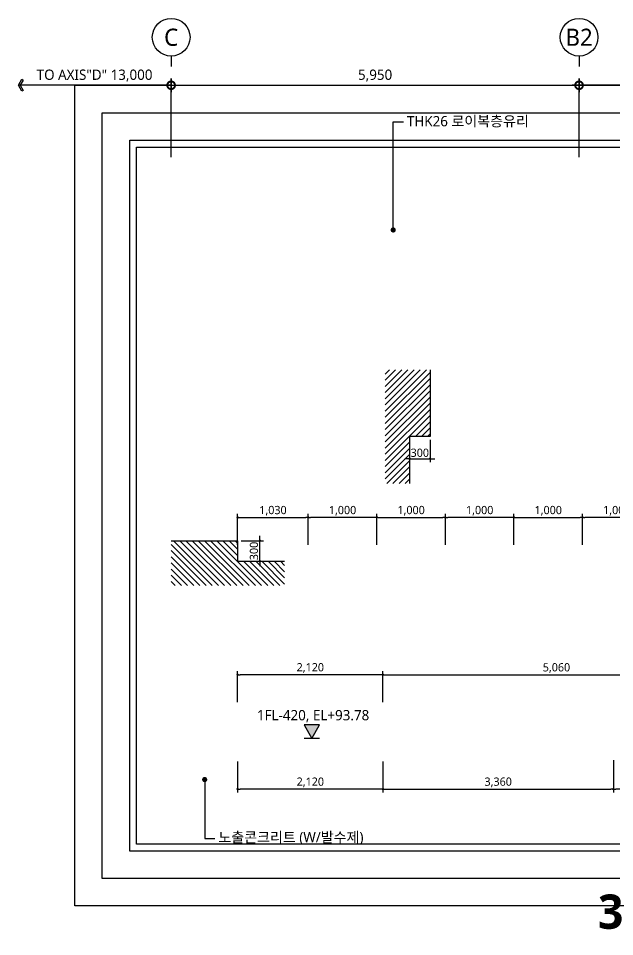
# Model space of a CAD drawing. Header units: millimetres. Extents: x 2421 to 40495, y 1221 to 28484.
# Drawn here: x 2421 to 11118, y 15102 to 28484 of the extents above; entities that cross this region are included whole.
import ezdxf
from ezdxf import colors
from ezdxf.entities.mleader import LeaderData, LeaderLine
from ezdxf.enums import TextEntityAlignment as Align
from ezdxf.math import Vec2, Vec3

# ---------------------------------------------------------------- set-up
doc = ezdxf.new("R2010")
doc.units = ezdxf.units.MM
doc.header["$LTSCALE"] = 200
doc.layers.get('DEFPOINTS').update_dxf_attribs({"color": 137})
for name, color, linetype in [('A-dim', 7, 'Continuous'), ('DIM', 7, 'Continuous'), ('DIM-2', 7, 'Continuous'), ('HA', 8, 'Continuous'), ('SYM', 6, 'Continuous'), ('TAG', 6, 'Continuous')]:
    doc.layers.add(name, color=color, linetype=linetype)
doc.layers.add('Defpoint', color=144, linetype='Continuous', plot=False)
doc.styles.add('ARIAL', font='malgun.ttf')
doc.styles.add('ARIALB', font='malgun.ttf')
doc.styles.add('T1', font='malgun.ttf')
doc.styles.add('돋움', font='malgun.ttf')
doc.styles.add('맑은고딕', font='malgun.ttf')
doc.styles.add('스타일1', font='malgun.ttf')
doc.styles.add('스타일2', font='malgunbd.ttf')
doc.dimstyles.new('GAUN-50', dxfattribs={"dimscale": 50, "dimtxt": 3, "dimasz": 1, "dimexe": 2, "dimexo": 3, "dimgap": 1, "dimtad": 1, "dimdec": 0, "dimzin": 1, "dimdsep": 46, "dimlunit": 6, "dimtxsty": '스타일1', "dimblk": 'GAUN-DOT', "dimcen": -2, "dimdle": 2, "dimclrd": 256, "dimclre": 256, "dimclrt": 3, "dimadec": 0, "dimazin": 0, "dimtfac": 1, "dimtdec": 0, "dimtix": 1, "dimtmove": 2, "dimatfit": 3, "dimldrblk": 'DOTSMALL', "dimfxl": 1, "dimtolj": 1, "dimtzin": 1, "dimarcsym": 0})
doc.dimstyles.new('GAUN-50-i', dxfattribs={"dimscale": 50, "dimtxt": 2.4, "dimasz": 0.7, "dimexe": 1, "dimexo": 1, "dimgap": 0.5, "dimtad": 1, "dimdec": 0, "dimdsep": 46, "dimlunit": 6, "dimtxsty": '맑은고딕', "dimblk": 'DOT', "dimcen": 1.25, "dimclrd": 7, "dimclre": 7, "dimclrt": 4, "dimadec": 0, "dimazin": 0, "dimtfac": 1, "dimtdec": 0, "dimtix": 1, "dimtofl": 0, "dimtmove": 2, "dimatfit": 3, "dimldrblk": 'DOT', "dimfxl": 1, "dimtolj": 1, "dimarcsym": 0})

# ---------------------------------------------------------------- blocks, each defined once
blk = doc.blocks.new('bu-v')
at = {"layer": 'TAG', "ltscale": 0.2}
blk.add_line((0, 3), (0, 0), dxfattribs=at)
blk.add_circle((0, 8.5), 5.5, dxfattribs=at)
at = {"layer": 'TAG', "color": 3, "style": 'ARIALB'}
blk.add_attdef('1', text='', height=5, dxfattribs=at).set_placement((0, 8.5), align=Align.MIDDLE_CENTER)
blk = doc.blocks.new('GAUN-DOT')
at = {"linetype": 'ByBlock'}
for p, q in [((2, 0), (-2, 0)), ((0, -2), (0, 2))]:
    blk.add_line(p, q, dxfattribs=at)
at = {"const_width": 2.25}
blk.add_lwpolyline([(0, 0.28125, 1), (0, -0.28125, 1)], format="xyb", close=True, dxfattribs=at)
blk = doc.blocks.new('*D26')
at = {"layer": 'DEFPOINTS', "color": 0, "transparency": 16777216}
for p in [(10599, 27509), (4649, 26309), (10599, 26309)]:
    blk.add_point(p, dxfattribs=at)
at = {"layer": 'DIM', "lineweight": -2, "transparency": 16777216}
for p, q in [((4649, 26459), (4649, 27609)), ((10599, 26459), (10599, 27609)), ((4699, 27509), (10549, 27509))]:
    blk.add_line(p, q, dxfattribs=at)
at = {"layer": 'DIM', "lineweight": -2, "transparency": 16777216, "xscale": 50, "yscale": 50, "zscale": 50, "rotation": 180}
blk.add_blockref('GAUN-DOT', (4649, 27509), dxfattribs=at)
at = {"layer": 'DIM', "lineweight": -2, "transparency": 16777216, "xscale": 50, "yscale": 50, "zscale": 50}
blk.add_blockref('GAUN-DOT', (10599, 27509), dxfattribs=at)
at = {"layer": 'DIM', "color": 3, "transparency": 16777216, "insert": (7624, 27649), "char_height": 150, "attachment_point": 5, "style": '스타일1'}
blk.add_mtext('\\A1;5,950', dxfattribs=at)
blk = doc.blocks.new('_DotSmall')
at = {"color": 0, "linetype": 'ByBlock', "const_width": 0.5}
blk.add_lwpolyline([(-0.0625, 0, 1), (0.0625, 0, 1)], format="xyb", close=True, dxfattribs=at)
blk = doc.blocks.new('dwgtitle')
at = {"layer": 'SYM', "color": 3, "style": '스타일1'}
blk.add_text('SCALE :', height=4, dxfattribs=at).set_placement((12.25, -1.4))
for tag, p, height in [('%%UTITLE', (12.25, 6.59), 7), ('1/100', (34.89, -1.4), 4)]:
    blk.add_attdef(tag, p, '', height=height, dxfattribs=at)
at = {"layer": 'SYM', "color": 6, "style": '스타일2'}
blk.add_attdef('A', text='', height=10, dxfattribs=at).set_placement((4.89, 5), align=Align.MIDDLE)
blk = doc.blocks.new('_DOT')
at = {"color": 0, "linetype": 'ByBlock'}
blk.add_line((-0.5, 0), (-1, 0), dxfattribs=at)
at = {"color": 0, "linetype": 'ByBlock', "const_width": 0.5}
blk.add_lwpolyline([(-0.25, 0, 1), (0.25, 0, 1)], format="xyb", close=True, dxfattribs=at)
blk = doc.blocks.new('*D68')
at = {"layer": 'DEFPOINTS', "color": 0, "transparency": 16777216}
for p in [(12799, 18919), (7739, 18469), (12799, 18491)]:
    blk.add_point(p, dxfattribs=at)
at = {"layer": 'DIM-2', "color": 7, "lineweight": -2, "transparency": 16777216}
for p, q in [((7739, 18519), (7739, 18969)), ((7774, 18919), (12764, 18919)), ((12799, 18541), (12799, 18969))]:
    blk.add_line(p, q, dxfattribs=at)
at = {"layer": 'DIM-2', "color": 7, "lineweight": -2, "transparency": 16777216, "xscale": 35, "yscale": 35, "zscale": 35, "rotation": 180}
blk.add_blockref('_DOT', (7739, 18919), dxfattribs=at)
at = {"layer": 'DIM-2', "color": 7, "lineweight": -2, "transparency": 16777216, "xscale": 35, "yscale": 35, "zscale": 35}
blk.add_blockref('_DOT', (12799, 18919), dxfattribs=at)
at = {"layer": 'DIM-2', "color": 4, "transparency": 16777216, "insert": (10269, 19016), "char_height": 120, "attachment_point": 5, "style": '맑은고딕'}
blk.add_mtext('\\A1;5,060', dxfattribs=at)
blk = doc.blocks.new('*D69')
at = {"layer": 'DEFPOINTS', "color": 0, "transparency": 16777216}
for p in [(5619, 18919), (5619, 18469), (7739, 18469)]:
    blk.add_point(p, dxfattribs=at)
at = {"layer": 'DIM-2', "color": 7, "lineweight": -2, "transparency": 16777216}
for p, q in [((5619, 18519), (5619, 18969)), ((7704, 18919), (5654, 18919)), ((7739, 18519), (7739, 18969))]:
    blk.add_line(p, q, dxfattribs=at)
at = {"layer": 'DIM-2', "color": 7, "lineweight": -2, "transparency": 16777216, "xscale": 35, "yscale": 35, "zscale": 35, "rotation": 180}
blk.add_blockref('_DOT', (5619, 18919), dxfattribs=at)
at = {"layer": 'DIM-2', "color": 7, "lineweight": -2, "transparency": 16777216, "xscale": 35, "yscale": 35, "zscale": 35}
blk.add_blockref('_DOT', (7739, 18919), dxfattribs=at)
at = {"layer": 'DIM-2', "color": 4, "transparency": 16777216, "insert": (6679, 19017), "char_height": 120, "attachment_point": 5, "style": '맑은고딕'}
blk.add_mtext('\\A1;2,120', dxfattribs=at)
blk = doc.blocks.new('단면레벨-1')
at = {"layer": 'TAG'}
blk.add_hatch(color=256, dxfattribs=at).paths.add_polyline_path([(2176.32, 144.32), (2178.59, 148.25), (2174.05, 148.25)])
for p, q in [((2174.05, 148.25), (2176.32, 144.32)), ((2178.59, 148.25), (2174.05, 148.25)), ((2176.32, 144.32), (2178.59, 148.25)), ((2178.59, 144.32), (2174.05, 144.32))]:
    blk.add_line(p, q, dxfattribs=at)
at = {"layer": 'TAG', "color": 3, "style": '돋움'}
blk.add_attdef('GL.+1500', text='', height=2.81, dxfattribs=at).set_placement((2176.69, 150.85), align=Align.MIDDLE)
blk = doc.blocks.new('*D70')
at = {"layer": 'DEFPOINTS', "color": 0, "transparency": 16777216}
for p in [(7739, 17703), (11099, 17692), (11099, 17253)]:
    blk.add_point(p, dxfattribs=at)
at = {"layer": 'DIM-2', "color": 7, "lineweight": -2, "transparency": 16777216}
for p, q in [((7739, 17653), (7739, 17203)), ((11099, 17642), (11099, 17203)), ((7774, 17253), (11064, 17253))]:
    blk.add_line(p, q, dxfattribs=at)
at = {"layer": 'DIM-2', "color": 7, "lineweight": -2, "transparency": 16777216, "xscale": 35, "yscale": 35, "zscale": 35, "rotation": 180}
blk.add_blockref('_DOT', (7739, 17253), dxfattribs=at)
at = {"layer": 'DIM-2', "color": 7, "lineweight": -2, "transparency": 16777216, "xscale": 35, "yscale": 35, "zscale": 35}
blk.add_blockref('_DOT', (11099, 17253), dxfattribs=at)
at = {"layer": 'DIM-2', "color": 4, "transparency": 16777216, "insert": (9419, 17350), "char_height": 120, "attachment_point": 5, "style": '맑은고딕'}
blk.add_mtext('\\A1;3,360', dxfattribs=at)
blk = doc.blocks.new('*D71')
at = {"layer": 'DEFPOINTS', "color": 0, "transparency": 16777216}
for p in [(11099, 17692), (12799, 17703), (11099, 17253)]:
    blk.add_point(p, dxfattribs=at)
at = {"layer": 'DIM-2', "color": 7, "lineweight": -2, "transparency": 16777216}
for p, q in [((11099, 17642), (11099, 17203)), ((12799, 17653), (12799, 17203)), ((12764, 17253), (11134, 17253))]:
    blk.add_line(p, q, dxfattribs=at)
at = {"layer": 'DIM-2', "color": 7, "lineweight": -2, "transparency": 16777216, "xscale": 35, "yscale": 35, "zscale": 35, "rotation": 180}
blk.add_blockref('_DOT', (11099, 17253), dxfattribs=at)
at = {"layer": 'DIM-2', "color": 7, "lineweight": -2, "transparency": 16777216, "xscale": 35, "yscale": 35, "zscale": 35}
blk.add_blockref('_DOT', (12799, 17253), dxfattribs=at)
at = {"layer": 'DIM-2', "color": 4, "transparency": 16777216, "insert": (11949, 17350), "char_height": 120, "attachment_point": 5, "style": '맑은고딕'}
blk.add_mtext('\\A1;1,700', dxfattribs=at)
blk = doc.blocks.new('*D73')
at = {"layer": 'DEFPOINTS', "color": 0, "transparency": 16777216}
for p in [(5619, 17703), (7739, 17703), (5619, 17253)]:
    blk.add_point(p, dxfattribs=at)
at = {"layer": 'DIM-2', "color": 7, "lineweight": -2, "transparency": 16777216}
for p, q in [((5619, 17653), (5619, 17203)), ((7739, 17653), (7739, 17203)), ((7704, 17253), (5654, 17253))]:
    blk.add_line(p, q, dxfattribs=at)
at = {"layer": 'DIM-2', "color": 7, "lineweight": -2, "transparency": 16777216, "xscale": 35, "yscale": 35, "zscale": 35, "rotation": 180}
blk.add_blockref('_DOT', (5619, 17253), dxfattribs=at)
at = {"layer": 'DIM-2', "color": 7, "lineweight": -2, "transparency": 16777216, "xscale": 35, "yscale": 35, "zscale": 35}
blk.add_blockref('_DOT', (7739, 17253), dxfattribs=at)
at = {"layer": 'DIM-2', "color": 4, "transparency": 16777216, "insert": (6679, 17350), "char_height": 120, "attachment_point": 5, "style": '맑은고딕'}
blk.add_mtext('\\A1;2,120', dxfattribs=at)
blk = doc.blocks.new('*D101')
at = {"layer": 'DEFPOINTS', "color": 0, "transparency": 16777216}
for p in [(5619, 20872), (5944, 20872), (5619, 20572)]:
    blk.add_point(p, dxfattribs=at)
at = {"layer": 'DIM-2', "color": 7, "lineweight": -2, "transparency": 16777216}
for p, q in [((5944, 20907), (5944, 20942)), ((5669, 20872), (5994, 20872)), ((5944, 20572), (5944, 20872)), ((5669, 20572), (5994, 20572)), ((5944, 20537), (5944, 20502))]:
    blk.add_line(p, q, dxfattribs=at)
at = {"layer": 'DIM-2', "color": 7, "lineweight": -2, "transparency": 16777216, "xscale": 35, "yscale": 35, "zscale": 35}
for p, rotation in [((5944, 20872), 270), ((5944, 20572), 90)]:
    blk.add_blockref('_DOT', p, dxfattribs=dict(at, rotation=rotation))
at = {"layer": 'DIM-2', "color": 4, "transparency": 16777216, "insert": (5857, 20722), "char_height": 120, "attachment_point": 5, "rotation": 90, "style": '맑은고딕'}
blk.add_mtext('\\A1;300', dxfattribs=at)
blk = doc.blocks.new('*D104')
at = {"layer": 'DEFPOINTS', "color": 0, "transparency": 16777216}
for p in [(8126, 22391), (8426, 22391), (8426, 22066)]:
    blk.add_point(p, dxfattribs=at)
at = {"layer": 'DIM-2', "color": 7, "lineweight": -2, "transparency": 16777216}
for p, q in [((8126, 22341), (8126, 22016)), ((8426, 22341), (8426, 22016)), ((8091, 22066), (8056, 22066)), ((8126, 22066), (8426, 22066)), ((8461, 22066), (8496, 22066))]:
    blk.add_line(p, q, dxfattribs=at)
at = {"layer": 'DIM-2', "color": 7, "lineweight": -2, "transparency": 16777216, "xscale": 35, "yscale": 35, "zscale": 35}
blk.add_blockref('_DOT', (8126, 22066), dxfattribs=at)
at = {"layer": 'DIM-2', "color": 7, "lineweight": -2, "transparency": 16777216, "xscale": 35, "yscale": 35, "zscale": 35, "rotation": 180}
blk.add_blockref('_DOT', (8426, 22066), dxfattribs=at)
at = {"layer": 'DIM-2', "color": 4, "transparency": 16777216, "insert": (8276, 22153), "char_height": 120, "attachment_point": 5, "style": '맑은고딕'}
blk.add_mtext('\\A1;300', dxfattribs=at)
blk = doc.blocks.new('*D124')
at = {"layer": 'DEFPOINTS', "color": 0, "transparency": 16777216}
for p in [(10649, 21211), (9649, 20761), (10649, 20761)]:
    blk.add_point(p, dxfattribs=at)
at = {"layer": 'DIM-2', "color": 7, "lineweight": -2, "transparency": 16777216}
for p, q in [((9649, 20811), (9649, 21261)), ((9684, 21211), (10614, 21211)), ((10649, 20811), (10649, 21261))]:
    blk.add_line(p, q, dxfattribs=at)
at = {"layer": 'DIM-2', "color": 7, "lineweight": -2, "transparency": 16777216, "xscale": 35, "yscale": 35, "zscale": 35, "rotation": 180}
blk.add_blockref('_DOT', (9649, 21211), dxfattribs=at)
at = {"layer": 'DIM-2', "color": 7, "lineweight": -2, "transparency": 16777216, "xscale": 35, "yscale": 35, "zscale": 35}
blk.add_blockref('_DOT', (10649, 21211), dxfattribs=at)
at = {"layer": 'DIM-2', "color": 4, "transparency": 16777216, "insert": (10149, 21308), "char_height": 120, "attachment_point": 5, "style": '맑은고딕'}
blk.add_mtext('\\A1;1,000', dxfattribs=at)
blk = doc.blocks.new('*D125')
at = {"layer": 'DEFPOINTS', "color": 0, "transparency": 16777216}
for p in [(10649, 21211), (10649, 20761), (11649, 20761)]:
    blk.add_point(p, dxfattribs=at)
at = {"layer": 'DIM-2', "color": 7, "lineweight": -2, "transparency": 16777216}
for p, q in [((10649, 20811), (10649, 21261)), ((11614, 21211), (10684, 21211)), ((11649, 20811), (11649, 21261))]:
    blk.add_line(p, q, dxfattribs=at)
at = {"layer": 'DIM-2', "color": 7, "lineweight": -2, "transparency": 16777216, "xscale": 35, "yscale": 35, "zscale": 35, "rotation": 180}
blk.add_blockref('_DOT', (10649, 21211), dxfattribs=at)
at = {"layer": 'DIM-2', "color": 7, "lineweight": -2, "transparency": 16777216, "xscale": 35, "yscale": 35, "zscale": 35}
blk.add_blockref('_DOT', (11649, 21211), dxfattribs=at)
at = {"layer": 'DIM-2', "color": 4, "transparency": 16777216, "insert": (11149, 21308), "char_height": 120, "attachment_point": 5, "style": '맑은고딕'}
blk.add_mtext('\\A1;1,000', dxfattribs=at)
blk = doc.blocks.new('*D126')
at = {"layer": 'DEFPOINTS', "color": 0, "transparency": 16777216}
for p in [(6649, 21211), (5619, 20761), (6649, 20761)]:
    blk.add_point(p, dxfattribs=at)
at = {"layer": 'DIM-2', "color": 7, "lineweight": -2, "transparency": 16777216}
for p, q in [((5619, 20811), (5619, 21261)), ((5654, 21211), (6614, 21211)), ((6649, 20811), (6649, 21261))]:
    blk.add_line(p, q, dxfattribs=at)
at = {"layer": 'DIM-2', "color": 7, "lineweight": -2, "transparency": 16777216, "xscale": 35, "yscale": 35, "zscale": 35, "rotation": 180}
blk.add_blockref('_DOT', (5619, 21211), dxfattribs=at)
at = {"layer": 'DIM-2', "color": 7, "lineweight": -2, "transparency": 16777216, "xscale": 35, "yscale": 35, "zscale": 35}
blk.add_blockref('_DOT', (6649, 21211), dxfattribs=at)
at = {"layer": 'DIM-2', "color": 4, "transparency": 16777216, "insert": (6134, 21308), "char_height": 120, "attachment_point": 5, "style": '맑은고딕'}
blk.add_mtext('\\A1;1,030', dxfattribs=at)
blk = doc.blocks.new('*D127')
at = {"layer": 'DEFPOINTS', "color": 0, "transparency": 16777216}
for p in [(6649, 21211), (6649, 20761), (7649, 20761)]:
    blk.add_point(p, dxfattribs=at)
at = {"layer": 'DIM-2', "color": 7, "lineweight": -2, "transparency": 16777216}
for p, q in [((6649, 20811), (6649, 21261)), ((7614, 21211), (6684, 21211)), ((7649, 20811), (7649, 21261))]:
    blk.add_line(p, q, dxfattribs=at)
at = {"layer": 'DIM-2', "color": 7, "lineweight": -2, "transparency": 16777216, "xscale": 35, "yscale": 35, "zscale": 35, "rotation": 180}
blk.add_blockref('_DOT', (6649, 21211), dxfattribs=at)
at = {"layer": 'DIM-2', "color": 7, "lineweight": -2, "transparency": 16777216, "xscale": 35, "yscale": 35, "zscale": 35}
blk.add_blockref('_DOT', (7649, 21211), dxfattribs=at)
at = {"layer": 'DIM-2', "color": 4, "transparency": 16777216, "insert": (7149, 21308), "char_height": 120, "attachment_point": 5, "style": '맑은고딕'}
blk.add_mtext('\\A1;1,000', dxfattribs=at)
blk = doc.blocks.new('*D128')
at = {"layer": 'DEFPOINTS', "color": 0, "transparency": 16777216}
for p in [(8649, 21211), (8649, 20761), (9649, 20761)]:
    blk.add_point(p, dxfattribs=at)
at = {"layer": 'DIM-2', "color": 7, "lineweight": -2, "transparency": 16777216}
for p, q in [((8649, 20811), (8649, 21261)), ((9614, 21211), (8684, 21211)), ((9649, 20811), (9649, 21261))]:
    blk.add_line(p, q, dxfattribs=at)
at = {"layer": 'DIM-2', "color": 7, "lineweight": -2, "transparency": 16777216, "xscale": 35, "yscale": 35, "zscale": 35, "rotation": 180}
blk.add_blockref('_DOT', (8649, 21211), dxfattribs=at)
at = {"layer": 'DIM-2', "color": 7, "lineweight": -2, "transparency": 16777216, "xscale": 35, "yscale": 35, "zscale": 35}
blk.add_blockref('_DOT', (9649, 21211), dxfattribs=at)
at = {"layer": 'DIM-2', "color": 4, "transparency": 16777216, "insert": (9149, 21308), "char_height": 120, "attachment_point": 5, "style": '맑은고딕'}
blk.add_mtext('\\A1;1,000', dxfattribs=at)
blk = doc.blocks.new('*D129')
at = {"layer": 'DEFPOINTS', "color": 0, "transparency": 16777216}
for p in [(8649, 21211), (7649, 20761), (8649, 20761)]:
    blk.add_point(p, dxfattribs=at)
at = {"layer": 'DIM-2', "color": 7, "lineweight": -2, "transparency": 16777216}
for p, q in [((7649, 20811), (7649, 21261)), ((7684, 21211), (8614, 21211)), ((8649, 20811), (8649, 21261))]:
    blk.add_line(p, q, dxfattribs=at)
at = {"layer": 'DIM-2', "color": 7, "lineweight": -2, "transparency": 16777216, "xscale": 35, "yscale": 35, "zscale": 35, "rotation": 180}
blk.add_blockref('_DOT', (7649, 21211), dxfattribs=at)
at = {"layer": 'DIM-2', "color": 7, "lineweight": -2, "transparency": 16777216, "xscale": 35, "yscale": 35, "zscale": 35}
blk.add_blockref('_DOT', (8649, 21211), dxfattribs=at)
at = {"layer": 'DIM-2', "color": 4, "transparency": 16777216, "insert": (8149, 21308), "char_height": 120, "attachment_point": 5, "style": '맑은고딕'}
blk.add_mtext('\\A1;1,000', dxfattribs=at)
blk = doc.blocks.new('*D149')
at = {"layer": 'DEFPOINTS', "color": 0, "transparency": 16777216}
for p in [(10599, 27509), (10599, 26309), (14699, 26309)]:
    blk.add_point(p, dxfattribs=at)
at = {"layer": 'DIM', "lineweight": -2, "transparency": 16777216}
for p, q in [((10599, 26459), (10599, 27609)), ((14699, 26459), (14699, 27609)), ((14649, 27509), (10649, 27509))]:
    blk.add_line(p, q, dxfattribs=at)
at = {"layer": 'DIM', "lineweight": -2, "transparency": 16777216, "xscale": 50, "yscale": 50, "zscale": 50, "rotation": 180}
blk.add_blockref('GAUN-DOT', (10599, 27509), dxfattribs=at)
at = {"layer": 'DIM', "lineweight": -2, "transparency": 16777216, "xscale": 50, "yscale": 50, "zscale": 50}
blk.add_blockref('GAUN-DOT', (14699, 27509), dxfattribs=at)
at = {"layer": 'DIM', "color": 3, "transparency": 16777216, "insert": (12649, 27650), "char_height": 150, "attachment_point": 5, "style": '스타일1'}
blk.add_mtext('\\A1;4,100', dxfattribs=at)

msp = doc.modelspace()

# ---------------------------------------------------------------- hatches: boundary and pattern name
at = {"layer": 'HA'}
h = msp.add_hatch(dxfattribs=at)
h.set_pattern_fill('ANSI31', color=256, scale=20, angle=360, style=0)
h.set_pattern_definition([(45, (-15617.83, 36010.01), (-44.90128, 44.90128), [])])
h.paths.add_polyline_path([(7772.9, 21705.3), (8126.3, 21705.3), (8126.3, 22390.8), (8426.3, 22390.8), (8426.3, 23360.8), (7772.9, 23360.8)])
h = msp.add_hatch(dxfattribs=at)
h.set_pattern_fill('ANSI31', color=256, scale=20, angle=450, style=0)
h.set_pattern_definition([(135, (-8000, -3171.88), (-44.90128, -44.90128), [])])
h.paths.add_polyline_path([(6304.7, 20218.9), (6304.7, 20572.3), (5619.2, 20572.3), (5619.2, 20872.3), (4649.2, 20872.3), (4649.2, 20218.9)])

# ---------------------------------------------------------------- linework, layer by layer
at = {"layer": 'A-dim', "ltscale": 30}
msp.add_lwpolyline([(4649.2, 27509), (2420.7, 27509), (2470.7, 27595.6), (2492.4, 27583.1), (2449.6, 27509), (2492.4, 27434.9), (2470.7, 27422.4), (2420.7, 27509)], dxfattribs=at)
at = {"layer": 'Defpoint'}
for points in [[(3245.3, 27509), (24218.3, 27509), (24218.3, 15549), (3245.3, 15549)], [(3645.3, 27109), (23818.3, 27109), (23818.3, 15949), (3645.3, 15949)], [(4045.3, 26709), (23418.3, 26709), (23418.3, 16349), (4045.3, 16349)], [(4145.3, 26609), (23318.3, 26609), (23318.3, 16449), (4145.3, 16449)]]:
    msp.add_lwpolyline(points, close=True, dxfattribs=at)
at = {"layer": 'DIM-2'}
msp.add_line((11099.2, 17671.4), (11099.5, 17521.4), dxfattribs=at)
at = {"layer": 'HA'}
for points in [[(8426.3, 23360.8), (8426.3, 22390.8), (8126.3, 22390.8), (8126.3, 21705.3)], [(4649.2, 20872.3), (5619.2, 20872.3), (5619.2, 20572.3), (6304.7, 20572.3)]]:
    msp.add_lwpolyline(points, dxfattribs=at)

# ---------------------------------------------------------------- block references
at = {"layer": 'SYM', "xscale": 50, "yscale": 50, "zscale": 50}
msp.add_blockref('dwgtitle', (10815.2, 15216.1), dxfattribs=at).add_auto_attribs({'%%UTITLE': '%%u주출입구 입면도', '1/100': '1/100(A3)', 'A': '3'})
at = {"layer": 'TAG'}
ref = msp.add_blockref('bu-v', (4649.2, 27783.7), dxfattribs=dict(at, xscale=50.00000000000169, yscale=50.00000000000169, zscale=50.00000000000169))
ref.add_attrib('1', 'C', dxfattribs={"color": 3, "height": 250, "style": '맑은고딕'}).set_placement((4649.2, 28208.7), align=Align.MIDDLE_CENTER)
ref = msp.add_blockref('bu-v', (10599.2, 27783.7), dxfattribs=dict(at, xscale=50.00000000000169, yscale=50.00000000000169, zscale=50.00000000000169))
ref.add_attrib('1', 'B2', dxfattribs={"color": 3, "height": 250, "style": '맑은고딕'}).set_placement((10599.2, 28208.7), align=Align.MIDDLE_CENTER)
ref = msp.add_blockref('단면레벨-1', (-102115, 10774.7), dxfattribs=dict(at, xscale=50, yscale=50, zscale=50))
ref.add_attrib('GL.+1500', '1FL-420, EL+93.78', dxfattribs={"color": 3, "height": 150, "style": 'ARIAL'}).set_placement((6719.4, 18317), align=Align.MIDDLE)

# ---------------------------------------------------------------- texts
at = {"layer": 'A-dim', "color": 3, "style": 'T1'}
msp.add_text('TO AXIS"D" 13,000', height=150, dxfattribs=at).set_placement((2688.2, 27587.6))

# ---------------------------------------------------------------- dimensions: what is measured, and where the dimension line sits
at = {"layer": 'DIM'}
dim = msp.add_linear_dim(base=(10599.2, 27509), p1=(4649.2, 26309), p2=(10599.2, 26309), dimstyle='GAUN-50', dxfattribs=at)
dim.commit()
dim.dimension.update_dxf_attribs({"geometry": '*D26', "text_midpoint": (7624.2, 27649.1)})
dim = msp.add_linear_dim(base=(10599.2, 27509), p1=(14699.2, 26309), p2=(10599.2, 26309), angle=180, dimstyle='GAUN-50', dxfattribs=at)
dim.commit()
dim.dimension.update_dxf_attribs({"geometry": '*D149', "text_midpoint": (12649.2, 27649.5)})
at = {"layer": 'DIM-2'}
dim = msp.add_linear_dim(base=(8426.3, 22065.9), p1=(8126.3, 22390.8), p2=(8426.3, 22390.8), dimstyle='GAUN-50-i', override={"dimtofl": 1}, dxfattribs=at)
dim.commit()
dim.dimension.update_dxf_attribs({"geometry": '*D104', "text_midpoint": (8276.3, 22152.9)})
for base, p1, p2, angle, picture, middle in [((6649.2, 21210.9), (5619.2, 20760.9), (6649.2, 20760.9), 180, '*D126', (6134.2, 21308.2)), ((6649.2, 21210.9), (7649.2, 20760.9), (6649.2, 20760.9), 0, '*D127', (7149.2, 21308.2)), ((8649.2, 21210.9), (7649.2, 20760.9), (8649.2, 20760.9), 180, '*D129', (8149.2, 21308.2)), ((8649.2, 21210.9), (9649.2, 20760.9), (8649.2, 20760.9), 0, '*D128', (9149.2, 21308.2)), ((10649.2, 21210.9), (9649.2, 20760.9), (10649.2, 20760.9), 180, '*D124', (10149.2, 21308.2)), ((10649.2, 21210.9), (11649.2, 20760.9), (10649.2, 20760.9), 0, '*D125', (11149.2, 21308.2)), ((5944.1, 20872.3), (5619.2, 20572.3), (5619.2, 20872.3), 90, '*D101', (5857.1, 20722.3))]:
    dim = msp.add_linear_dim(base=base, p1=p1, p2=p2, angle=angle, dimstyle='GAUN-50-i', override={"dimtofl": 1}, dxfattribs=at)
    dim.commit()
    dim.dimension.update_dxf_attribs({"geometry": picture, "text_midpoint": middle})
for base, p1, p2, picture, middle in [((5619.2, 18919.4), (7739.2, 18469.4), (5619.2, 18469.4), '*D69', (6679.2, 19016.8)), ((11099.2, 17253), (12799.2, 17703), (11099.2, 17691.9), '*D71', (11949.2, 17350.4))]:
    dim = msp.add_linear_dim(base=base, p1=p1, p2=p2, dimstyle='GAUN-50-i', dxfattribs=at)
    dim.commit()
    dim.dimension.update_dxf_attribs({"geometry": picture, "text_midpoint": middle})
for base, p1, p2, angle, picture, middle in [((12799.2, 18919.4), (7739.2, 18469.4), (12799.2, 18490.6), 180, '*D68', (10269.2, 19016.5)), ((5619.2, 17253), (7739.2, 17703), (5619.2, 17703), 0, '*D73', (6679.2, 17350.4)), ((11099.2, 17253), (7739.2, 17703), (11099.2, 17691.9), 180, '*D70', (9419.2, 17350.1))]:
    dim = msp.add_linear_dim(base=base, p1=p1, p2=p2, angle=angle, dimstyle='GAUN-50-i', dxfattribs=at)
    dim.commit()
    dim.dimension.update_dxf_attribs({"geometry": picture, "text_midpoint": middle})

# ---------------------------------------------------------------- leaders
at = {"layer": 'TAG', "color": 3}
ml = msp.add_multileader_mtext('Standard', dxfattribs=at)
ml.set_content('THK26 로이복층유리', color=3, style='맑은고딕')
ml.set_leader_properties(color=6)
ml.set_arrow_properties(name='DOT')
ml.build(insert=Vec2(0, 0))
ml.multileader.update_dxf_attribs({"dogleg_length": 3, "arrow_head_size": 75})
ctx = ml.context
ctx.base_point, ctx.char_height, ctx.arrow_head_size, ctx.landing_gap_size, ctx.plane_origin = Vec3(8038.2, 26976.2), 150, 75, 50, Vec3(7022.1, 23802.2)
notes = []
notes.append((ctx, [(0, (1, 1, 0), (7888.2, 26976.2), (1, 0), 150, [(0, [(7888.2, 25399.9)], 0, [])])]))
ctx.mtext.insert, ctx.mtext.width, ctx.mtext.flow_direction = Vec3(8088.2, 27060.3), 3010.616, 5
ml = msp.add_multileader_mtext('Standard', dxfattribs=at)
ml.set_content('노출콘크리트 (W/발수제)', color=3, style='맑은고딕')
ml.set_leader_properties(color=6)
ml.set_arrow_properties(name='DOT')
ml.build(insert=Vec2(0, 0))
ml.multileader.update_dxf_attribs({"dogleg_length": 3, "arrow_head_size": 75})
ctx = ml.context
ctx.base_point, ctx.char_height, ctx.arrow_head_size, ctx.landing_gap_size, ctx.plane_origin = Vec3(5288.1, 16533.2), 150, 75, 50, Vec3(4272.1, 18929)
notes.append((ctx, [(0, (1, 1, 0), (5138.1, 16533.2), (1, 0), 150, [(0, [(5138.1, 17390.8)], 0, [])])]))
ctx.mtext.insert, ctx.mtext.width, ctx.mtext.flow_direction = Vec3(5338.1, 16625.3), 3010.616, 5
for ctx, leaders in notes:
    for number, flags, end, landing, length, lines in leaders:
        leader = LeaderData()
        leader.index, (leader.has_last_leader_line, leader.has_dogleg_vector, leader.attachment_direction) = number, flags
        leader.last_leader_point, leader.dogleg_vector, leader.dogleg_length = Vec3(end), Vec3(landing), length
        for number, points, colour, breaks in lines:
            line = LeaderLine()
            line.index, line.vertices, line.color, line.breaks = number, Vec3.list(points), colors.encode_raw_color(colour), breaks
            leader.lines.append(line)
        ctx.leaders.append(leader)

doc.saveas('drawing.dxf')
